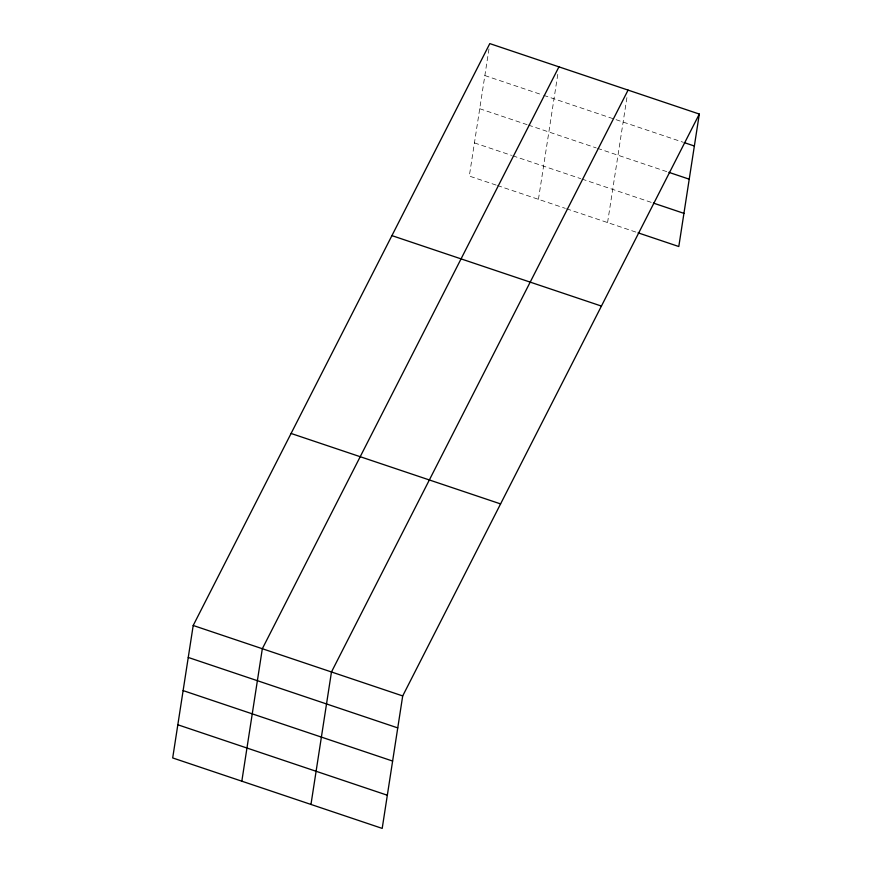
<?xml version="1.0" encoding="UTF-8"?>
<svg xmlns="http://www.w3.org/2000/svg" width="872" height="872" viewBox="0 0 872 872"><rect width="100%" height="100%" fill="white"/><g stroke="black" fill="none" stroke-linecap="round" stroke-linejoin="round"><path stroke-width="0.65" stroke-dasharray="4.36 3.27" d="M488.985 48.93L469.3 176.068L496.19 185.104M538.438 199.317L557.917 73.51M607.566 222.567L627.251 95.43M484.854 75.559L542.471 94.939M543.747 95.364L682.907 142.169M479.72 108.728L527.091 124.663M528.378 125.088L596.23 147.913M597.516 148.338L667.603 171.915M474.433 142.899L511.559 155.38M512.845 155.815L580.697 178.64M581.984 179.065L652.136 202.664M497.465 185.54L565.318 208.354M566.604 208.79L636.822 232.399"/><path stroke-width="1.31" d="M193.203 625.475L172.689 757.942L382.198 828.4L402.701 695.932L699.311 114.058L489.802 43.6L193.203 625.475L402.701 695.932M241.827 781.192L262.33 648.735L558.941 66.85M310.966 804.442L331.469 671.985L628.08 90.099M699.311 114.058L678.798 246.525L638.097 232.835M684.182 142.594L694.363 146.016M668.879 172.34L689.229 179.185M653.411 203.089L683.931 213.357M391.931 235.625L601.429 306.083M291.085 433.46L500.583 503.918M188.254 657.444L397.752 727.902M183.12 690.602L392.618 761.06M177.823 724.774L387.332 795.231"/></g></svg>
